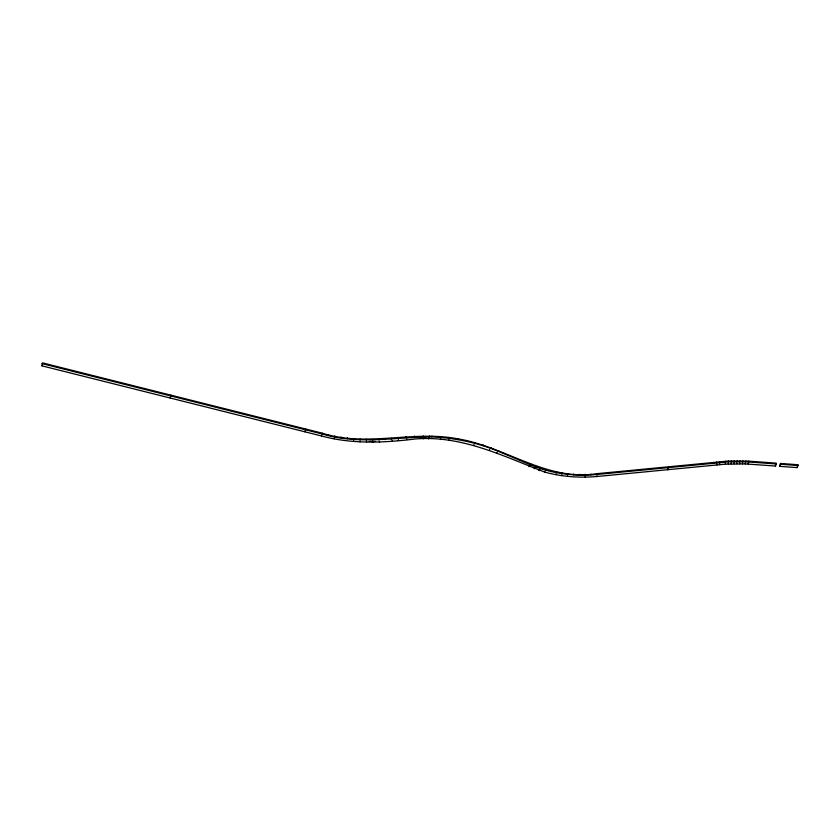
<?xml version="1.0" encoding="UTF-8"?>
<svg xmlns="http://www.w3.org/2000/svg" width="840" height="840" viewBox="0 0 840 840"><rect width="100%" height="100%" fill="white"/><g stroke="black" fill="none" stroke-linecap="round" stroke-linejoin="round"><path stroke-width="1.26" d="M544.887 472.154C503.181 456.162 461.097 434.91 414.918 439.026C383.88 442.827 352.002 444.297 321.5 435.971L42 365.862L42.157 363.647L42.483 362.88L322.298 433.188C366.87 447.468 413.07 430.007 458.094 438.89C505.407 446.576 546.714 481.582 596.694 473.687L728.312 461.066L748.755 461.149L776.192 463.144L776.339 463.953L775.53 466.043L745.374 463.911L725.498 464.142L597.062 476.501C579.59 478.065 561.834 476.721 544.887 472.154L544.887 471.356M539.123 469.634L539.123 470.431L540.246 467.723M539.49 470.558L539.49 469.76M776.339 463.953L745.994 461.8L728.427 461.874L596.726 474.485C577.962 476.175 558.831 474.411 540.855 468.72L540.855 467.933M540.855 468.72L535.763 466.967L535.763 466.179M534.24 468.752L534.24 467.954M535.763 466.967L530.785 465.003L530.785 464.205M529.137 466.736L529.148 465.938M530.785 465.003L498.645 451.416L498.677 450.618M497.049 453.191L497.081 452.403M489.605 450.272L489.636 449.474M498.645 451.416L491.043 448.423L491.085 447.636M491.043 448.423L483.126 445.736L483.168 444.938M483.126 445.736L474.957 443.373L474.999 442.575M473.907 445.347L473.949 444.549M474.957 443.373L466.578 441.346L466.631 440.559M466.578 441.346L458.042 439.677L458.094 438.89M448.98 440.475L449.043 439.688M458.042 439.677L449.379 438.375L449.442 437.577M440.465 439.572L440.528 438.774M449.379 438.375L440.654 437.441L440.717 436.643M42.157 363.647L322.161 433.965C358.103 444.969 395.336 437.105 431.886 436.874L431.959 436.086M429.639 436.034L428.589 438.953M423.14 436.695L423.213 435.907M423.392 438.837L423.465 438.05L426.069 438.102M414.445 436.884L414.53 436.096M406.55 439.582L406.634 438.795M405.856 437.462L405.941 436.663M398.318 440.496L398.412 439.709M397.499 438.386L397.593 437.598M392.049 441.242L392.154 440.454M391.272 439.131L391.377 438.344M385.077 439.667L385.182 438.879M378.84 439.992L378.945 439.205M379.355 442.113L379.459 441.336M372.561 440.129L372.666 439.341M372.939 442.25L373.044 441.462L375.606 441.409M366.251 440.055L366.366 439.268M366.492 442.176L366.608 441.389M359.93 439.782L360.045 438.995M360.034 441.893L360.15 441.105M353.598 439.31L353.714 438.522M353.567 441.409L353.682 440.622M347.267 438.638L347.393 437.85M340.956 437.766L341.082 436.979M334.226 438.743L334.362 437.966M334.667 436.695L334.793 435.907M328.409 435.435L328.545 434.647M321.5 435.971L321.636 435.183M322.161 433.965L322.298 433.188M170.247 398.034L170.898 395.136M305.161 431.056L305.014 431.834L305.834 429.041M780.518 463.459L779.846 466.358L797.15 467.618L798 465.528L797.843 464.709L780.518 463.459L779.846 466.358M797.843 464.709L797.15 467.618M42 365.862L42.326 365.096M419.843 438.134L423.465 438.05M369.18 441.42L373.044 441.462M431.886 436.874L440.654 437.441M780.665 464.268L798 465.528M775.383 465.234L775.53 466.043M748.755 461.149L748.892 461.958M748.052 463.25L748.178 464.058M745.868 460.992L745.994 461.8M745.248 463.103L745.374 463.911M742.959 460.887L743.085 461.695M742.434 462.998L742.56 463.806M740.04 460.824L740.166 461.632M739.599 462.935L739.725 463.743M737.121 460.814L737.236 461.622M736.764 462.924L736.89 463.733M734.181 460.845L734.307 461.654M733.929 462.956L734.045 463.764M731.251 460.929L731.367 461.738M731.083 463.04L731.199 463.848M728.312 461.066L728.427 461.874M728.238 463.155L728.353 463.974M725.382 461.233L725.498 462.042M725.382 463.334L725.498 464.142M722.442 461.465L722.558 462.273M719.513 461.738L719.628 462.546M719.702 463.817L719.817 464.625M716.594 462.053L716.709 462.861M716.877 464.121L716.982 464.93M713.8 462.409L713.905 463.218M669.165 466.704L667.643 469.739L667.569 468.93M597.03 475.703L597.062 476.501M596.694 473.687L596.726 474.485M590.919 474.106L590.95 474.905M585.175 474.306L585.207 475.094M585.197 476.332L585.218 477.12M579.442 474.275L579.464 475.072M573.731 474.023L573.741 474.82M568.05 473.55L568.071 474.338M567.536 475.545L567.557 476.343M562.433 472.857L562.443 473.644M561.75 474.831L561.76 475.629M556.889 471.944L556.899 472.742M556.028 473.897L556.038 474.695M551.428 470.82L551.439 471.608M546.084 469.476L546.084 470.274"/></g></svg>
